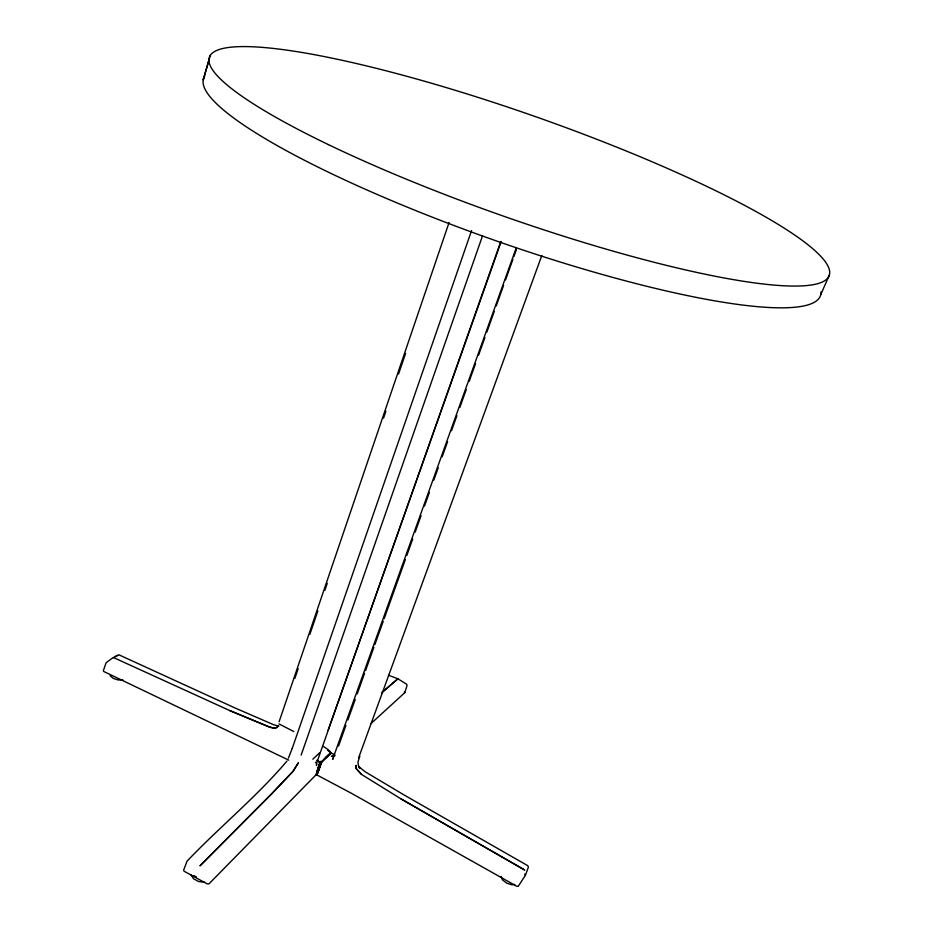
<?xml version="1.0" encoding="UTF-8"?>
<svg xmlns="http://www.w3.org/2000/svg" width="933" height="933" viewBox="0 0 933 933"><rect width="100%" height="100%" fill="white"/><g stroke="black" fill="none" stroke-linecap="round" stroke-linejoin="round"><path stroke-width="1.4" d="M292.216 748.464L471.573 230.556M331.145 753.153L328.649 750.19A39.093 32.562 48.6 0 0 323.308 746.423M208.957 59.969L203.231 79.841L210.275 55.479M316.882 762.401L500.799 241.507M286.967 761.071C256.528 796.934 219.535 827.046 187.101 861.112L183.661 870.011L184.104 871.247L207.196 883.889L208.98 883.854L316.24 774.588L319.902 762.856L317.943 760.407M359.823 756.197L357.945 762.133L358.412 765.55L359.916 768.314L358.937 766.786L365.153 771.766L404.677 795.324L527.81 865.696L528.393 867.212L525.431 875.236L518.212 886.35L516.789 886.28L351.496 793.33L316.24 774.588M370.879 723.658L404.77 692.683L407.068 685.44L406.636 684.216L397.89 678.781L388.478 675.224M279.095 721.769L449.088 222.462M294.875 678.361L298.163 668.728M309.884 634.3L317.873 610.882M324.906 590.227L327.25 583.347M383.556 418.101L385.912 411.208M398.566 374.028L405.61 353.374M301.137 755.112L482.513 235.862M328.148 730.142L501.138 241.635M516.369 247.548L332.591 759.45L333.524 757.421M338.539 746.015L345.91 725.454M347.869 719.973L355.24 699.412M357.199 693.93L364.57 673.358M365.549 670.617L373.9 647.315M374.879 644.575L383.23 621.273M384.221 618.521L405.342 559.578M406.811 555.462L412.701 539.017M415.162 532.16L421.051 515.704M424.492 506.118L429.402 492.402M433.822 480.063L438.253 467.725M442.172 456.762L447.583 441.682M451.502 430.719L456.913 415.628M459.852 407.406L466.243 389.586M469.182 381.364L475.573 363.543M478.524 355.31L484.915 337.489M486.863 332.008L494.245 311.447M496.204 305.966L503.575 285.393M505.534 279.912L512.905 259.351M513.885 256.61L516.346 249.752M358.587 757.911L541.816 255.502M288.39 758.109L292.239 748.429M820.748 294.653L829.344 275.072M330.142 753.409A39.991 8.35 -62.9 0 0 321.698 761.958L317.278 774.262M334.83 754.914L331.052 752.966L321.722 761.923L316.893 774.623C324.206 757.934 319.704 758.342 316.275 774.6L319.961 762.529L317.045 760.512M330.597 752.325L331.04 753.094M331.063 753.432L321.722 761.923M312.812 759.194L319.867 752.604M278.722 726.154L273.847 724.813L234.323 707.657L118.911 654.814L112.193 658.243L106.14 662.687L103.365 670.64L103.726 671.48L288.787 760.138M117.686 655.304L115.307 656.517M330.084 753.467L331.052 752.966M333.676 755.648L331.518 756.325L334.959 755.753M514.689 884.461L511.89 884.811L506.724 883.154L502.584 879.971L501.068 876.484M122.864 679.889L118.223 679.994L113.325 678.419L110.082 675.76M293.802 731.53L279.037 723.95M204.467 882.221L198.636 881.557L193.504 878.746L191.055 874.886M229.565 710.514L269.66 727.11C272.553 727.892 276.856 729.174 278.512 725.641L276.693 727.635L273.94 728.043L269.66 727.11L229.576 710.491L113.394 657.508M328.416 750.645L330.655 752.278M316.614 760.313L319.611 761.864L321.115 761.281L321.593 762.098M327.798 750.307L330.294 751.59L330.62 752.616M193.784 875.551L196.327 876.927M400.945 798.846L524.731 870.046L400.933 798.858L361.514 774.413L356.149 768.512L356.079 765.503L356.149 768.512L361.514 774.413M315.447 762.319L317.173 764.104M404.257 691.913L404.77 692.683M524.719 874.104L525.431 875.236M316.369 764.745L316.462 765.561M821.005 291.971A326.982 56.015 19.4 0 1 497.044 241.157A326.982 56.015 19.4 0 1 204.665 76.319M298.362 762.832L292.95 771.428L271.293 794.193L200.117 865.707L271.293 794.193L292.95 771.428L298.362 762.832M397.89 678.781L381.62 692.799L397.89 678.781M328.474 144.638A328.544 52.236 19.4 0 0 826.72 279.165A328.544 52.236 19.4 0 0 402.776 75.2A328.544 52.236 19.4 0 0 328.474 144.638"/></g></svg>
